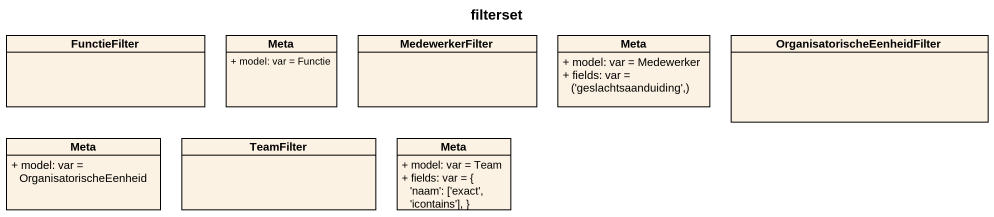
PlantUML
@startuml
title filterset
hide circle
hide empty members
skinparam classAttributeIconSize 0
class FunctieFilter
class Meta {
  + model: var = Functie
}
class MedewerkerFilter
class "Meta" as Meta_2 {
  + model: var = Medewerker
  {field} + fields: var = ('geslachtsaanduiding',)
}
class "OrganisatorischeEenheidFilter" as OrganisatorischeEenheidFilte
class "Meta" as Meta_3 {
  + model: var = OrganisatorischeEenheid
}
class TeamFilter
class "Meta" as Meta_4 {
  + model: var = Team
  + fields: var = { 'naam': ['exact', 'icontains'], }
}
@enduml
